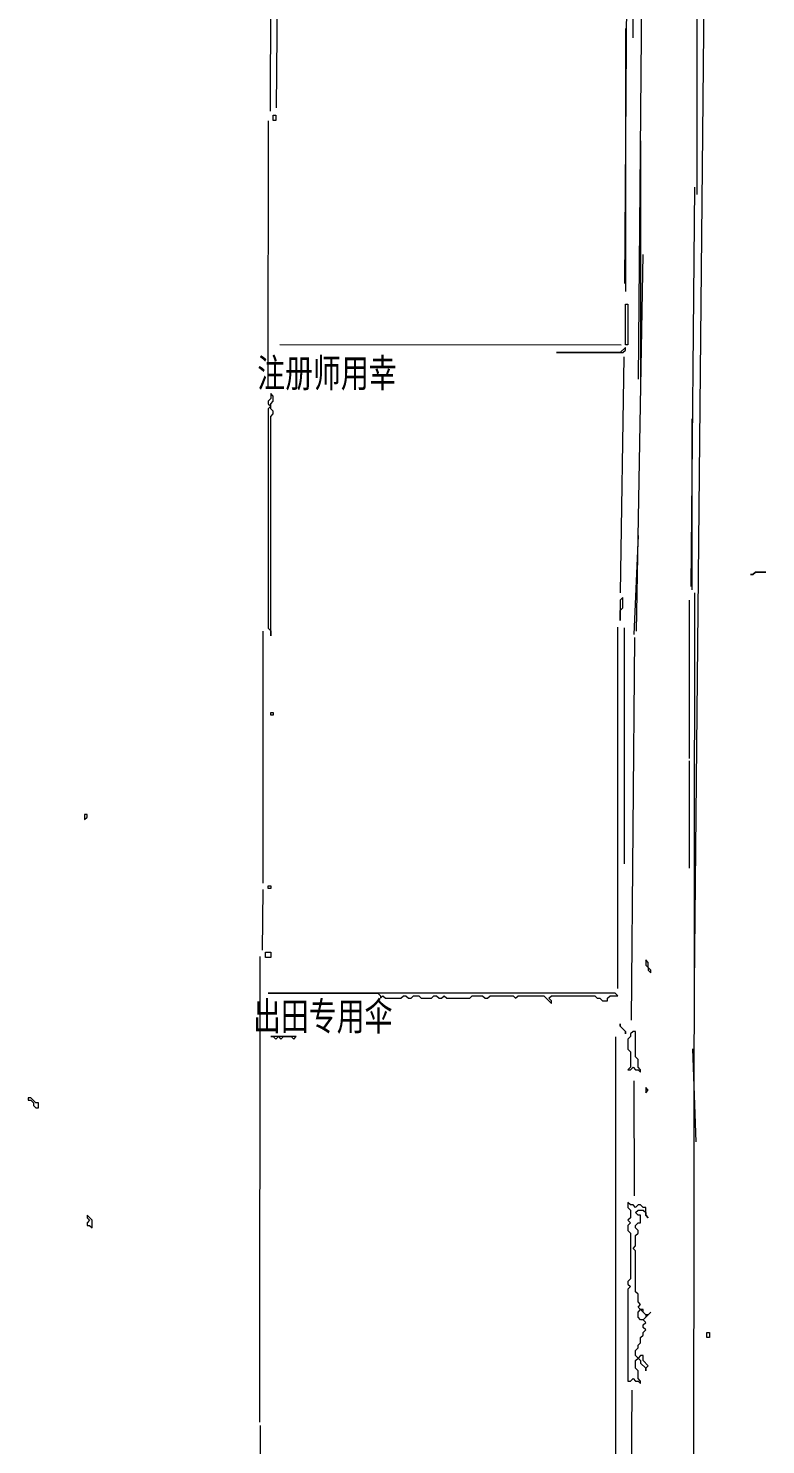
# Model space of a CAD drawing. Extents: x 10 to 1972, y 10 to 1392.
# Drawn here: x 1682 to 1971, y 475 to 1030 of the extents above; entities that cross this region are included whole.
import ezdxf

# ---------------------------------------------------------------- set-up
doc = ezdxf.new("R2010")
doc.units = 0
for name, color, linetype, lineweight in [('OCR_TEXT', 6, 'Continuous', 0), ('TRACE_CURVE', 6, 'Continuous', 0), ('TRACE_STRAIGHT', 5, 'Continuous', 0), ('TRACE_TEXT_SYMBOL', 6, 'Continuous', 0)]:
    doc.layers.add(name, color=color, linetype=linetype, lineweight=lineweight)
doc.styles.add('wqy-unicode', font='wqy-unicode.lff')

msp = doc.modelspace()

# ---------------------------------------------------------------- linework, layer by layer
at = {"layer": 'TRACE_CURVE', "color": 6}
for points in [[(1777, 887), (1777, 885), (1776, 884), (1776, 883), (1777, 882), (1776, 881), (1776, 795), (1777, 794), (1777, 792), (1777, 878), (1778, 879), (1778, 880), (1777, 881), (1777, 883), (1778, 884), (1778, 886)], [(1921, 527), (1922, 528), (1924, 526), (1924, 525), (1923, 524), (1922, 524), (1921, 525)]]:
    msp.add_lwpolyline(points, close=True, dxfattribs=at)
for points in [[(1917, 570), (1917, 568), (1918, 567), (1918, 564), (1917, 563), (1918, 562), (1917, 561), (1917, 559), (1918, 558), (1918, 540), (1917, 539), (1917, 538), (1918, 537), (1917, 536), (1917, 500), (1918, 500), (1919, 501), (1920, 500), (1921, 500), (1922, 499), (1922, 500), (1921, 501), (1921, 504), (1920, 505), (1920, 508), (1921, 509), (1922, 508), (1922, 507), (1924, 505), (1924, 504), (1924, 505), (1925, 506), (1923, 508), (1923, 510), (1922, 510), (1921, 509), (1920, 510), (1920, 512), (1921, 513), (1921, 514), (1922, 515), (1922, 517), (1923, 518), (1923, 519), (1924, 520), (1923, 521), (1923, 522), (1924, 523), (1923, 524), (1926, 527), (1925, 526), (1924, 526), (1923, 527), (1923, 528), (1922, 528), (1921, 529), (1922, 530), (1921, 531), (1921, 534), (1920, 535), (1920, 551), (1919, 552), (1920, 553), (1920, 557)], [(1920, 557), (1921, 558), (1921, 559), (1920, 560), (1920, 561), (1921, 562), (1922, 562), (1922, 565), (1921, 565), (1920, 566), (1921, 567), (1923, 567), (1924, 566), (1924, 565), (1925, 564), (1924, 565), (1924, 568), (1923, 568), (1922, 569), (1921, 569), (1920, 568), (1919, 569), (1918, 569), (1917, 570)]]:
    msp.add_lwpolyline(points, dxfattribs=at)
at = {"layer": 'TRACE_STRAIGHT', "color": 5}
for p, q in [((1921.12, 892.61), (1925.43, 1362.63)), ((1943.04, 655.13), (1950.13, 1365.13)), ((1779.33, 998.88), (1780.93, 1217.62)), ((1776.96, 997.62), (1777.15, 1145.38)), ((1915.76, 930.11), (1917.26, 1123.87)), ((1919.12, 1026.37), (1919.65, 1122.63)), ((1944, 1058), (1944, 965)), ((1916, 1030), (1916, 927)), ((1776.07, 888.87), (1776.09, 993.88)), ((1922, 986), (1922, 892)), ((1941.86, 811.38), (1943.23, 967.89)), ((1920.35, 793.86), (1922.96, 941.4)), ((1780.62, 906.18), (1914.38, 906)), ((1914.05, 808.86), (1915.52, 901.38)), ((1942, 877), (1942, 810)), ((1919.44, 792.57), (1921.1, 831.3)), ((1941, 806), (1941, 744)), ((1942.53, 161.37), (1943.19, 808.87)), ((1774.03, 695.12), (1774.06, 793.88)), ((1912.87, 795.38), (1912.9, 653.87)), ((1915.63, 702.62), (1915.63, 795.12)), ((1918.37, 641.36), (1919.72, 791.37)), ((1941, 743), (1941, 701)), ((1773.75, 668.85), (1774.05, 692.63)), ((1772.73, 483.87), (1772.9, 666.38)), ((1912.18, 413.87), (1912.32, 634.93)), ((1942.26, 630.14), (1943.69, 593.8)), ((1919.37, 617.62), (1919.51, 572.62)), ((1918.4, 453.88), (1918.66, 496.4)), ((1772.83, 482.63), (1772.87, 398.87))]:
    msp.add_line(p, q, dxfattribs=at)
at = {"layer": 'TRACE_TEXT_SYMBOL', "color": 6}
for points in [[(1778, 996), (1779, 996), (1779, 994), (1778, 994)], [(1916, 922), (1917, 922), (1917, 906), (1916, 906)], [(1916, 905), (1914, 903), (1889, 903), (1915, 903), (1916, 904)], [(1967, 817), (1966, 816), (1965, 816), (1966, 816), (1967, 817), (1971, 817)], [(1915, 807), (1914, 806), (1914, 798), (1914, 802), (1915, 803)], [(1777, 762), (1778, 762), (1778, 761), (1777, 761)], [(1704, 722), (1704, 720), (1705, 721), (1705, 722)], [(1776, 694), (1777, 694), (1777, 693), (1776, 693)], [(1775, 668), (1777, 668), (1777, 666), (1775, 666)], [(1924, 665), (1924, 663), (1925, 662), (1925, 661), (1926, 660), (1926, 661), (1925, 662), (1925, 664)], [(1776, 652), (1819, 652), (1820, 651), (1820, 650), (1821, 651), (1822, 650), (1828, 650), (1829, 651), (1830, 651), (1831, 650), (1832, 650), (1833, 651), (1835, 651), (1836, 650), (1840, 650), (1841, 651), (1842, 651), (1843, 650), (1844, 650), (1845, 651), (1846, 650), (1855, 650), (1856, 651), (1860, 651), (1861, 650), (1862, 650), (1863, 651), (1872, 651), (1873, 650), (1874, 651), (1884, 651), (1887, 648), (1887, 649), (1886, 650), (1887, 651), (1904, 651), (1905, 650), (1906, 650), (1907, 649), (1909, 649), (1909, 650), (1910, 651), (1913, 651), (1912, 652)], [(1914, 640), (1914, 639), (1916, 637), (1916, 636), (1916, 637), (1914, 639)], [(1777, 635), (1778, 635), (1779, 634), (1780, 635), (1781, 634), (1782, 635), (1785, 635), (1786, 634), (1787, 635)], [(1919, 637), (1918, 636), (1918, 635), (1917, 634), (1917, 630), (1918, 629), (1918, 623), (1917, 622), (1918, 622), (1919, 623), (1920, 622), (1921, 622), (1922, 621), (1922, 622), (1921, 623), (1921, 626), (1920, 627), (1920, 637)], [(1682, 611), (1682, 610), (1683, 610), (1684, 609), (1684, 608), (1685, 607), (1686, 607), (1686, 609), (1685, 609), (1683, 611)], [(1924, 615), (1924, 613), (1925, 614)], [(1705, 565), (1705, 564), (1706, 563), (1705, 562), (1705, 561), (1706, 561), (1707, 560), (1707, 563)], [(1948, 519), (1949, 519), (1949, 517), (1948, 517)]]:
    msp.add_lwpolyline(points, close=True, dxfattribs=at)

# ---------------------------------------------------------------- texts
at = {"layer": 'OCR_TEXT', "color": 6, "style": 'wqy-unicode', "width": 0.72}
for s, p in [('注册师用幸', (1771.73, 889.46)), ('出田专用伞', (1770.1, 637.4))]:
    msp.add_text(s, height=11.121, dxfattribs=at).set_placement(p)

doc.saveas('drawing.dxf')
